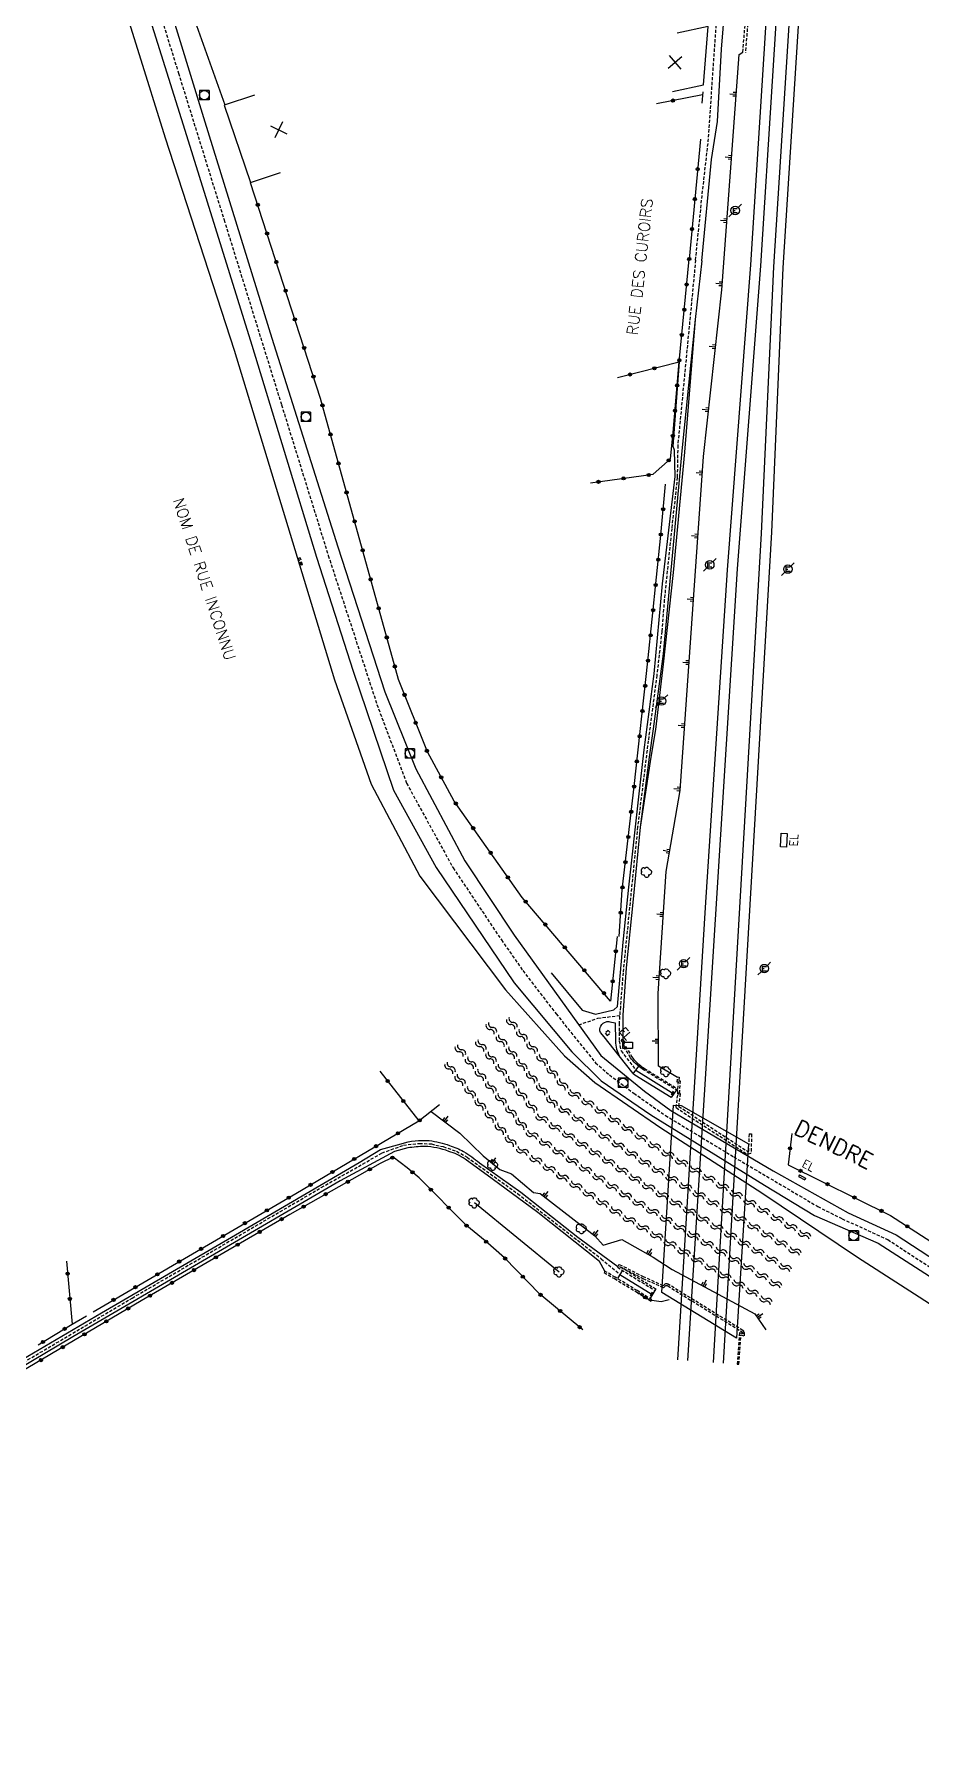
# Model space of a CAD drawing. Header units: millimetres. Extents: x 111999 to 113000, y 155000 to 156001.
# Drawn here: x 112224.3 to 112364.1, y 155000 to 155271.9 of the extents above; entities that cross this region are included whole.
import ezdxf
from ezdxf.enums import TextEntityAlignment as Align

# ---------------------------------------------------------------- set-up
doc = ezdxf.new("R2010")
doc.units = ezdxf.units.MM
doc.linetypes.add('DASHED', pattern=[0.75, 0.5, -0.25])
doc.layers.get('0').update_dxf_attribs({"linetype": 'CONTINUOUS'})
for name, color, linetype in [('W0001', 6, 'DASHED'), ('W0008', 7, 'CONTINUOUS'), ('W0100', 7, 'CONTINUOUS'), ('W0112', 1, 'DASHED'), ('W0120', 7, 'CONTINUOUS'), ('W0211', 2, 'CONTINUOUS'), ('W0300', 7, 'CONTINUOUS'), ('W0302', 3, 'CONTINUOUS'), ('W0322', 7, 'CONTINUOUS'), ('W0420', 7, 'CONTINUOUS'), ('W0471', 7, 'CONTINUOUS'), ('W0500', 5, 'DASHED'), ('W0700', 7, 'CONTINUOUS'), ('W0984', 7, 'CONTINUOUS'), ('W0989', 7, 'CONTINUOUS'), ('W0991', 7, 'CONTINUOUS'), ('W1471', 7, 'CONTINUOUS')]:
    doc.layers.add(name, color=color, linetype=linetype)
doc.styles.get("Standard").update_dxf_attribs({"font": 'romans.shx', "width": 0.85})

# ---------------------------------------------------------------- blocks, each defined once
blk = doc.blocks.new('t500o')
at = {"color": 0, "linetype": 'Continuous'}
for centre, start, end in [((-0.5, 0.625), 216.8699, 323.1301), ((0.5, -0.125), 36.8699, 143.1301), ((0.5, -0.625), 36.8699, 143.1301), ((-0.5, 0.125), 216.8699, 323.1301)]:
    blk.add_arc(centre, 0.625, start, end, dxfattribs=at)
blk = doc.blocks.new('t322o')
at = {"color": 0, "linetype": 'Continuous'}
for radius in [0.25, 0.15]:
    blk.add_circle((0, 0), radius, dxfattribs=at)
blk = doc.blocks.new('t991o')
at = {"color": 0, "linetype": 'Continuous'}
for p, q in [((-1, 1), (1, -1)), ((-1, -1), (1, 1))]:
    blk.add_line(p, q, dxfattribs=at)
blk = doc.blocks.new('T300')
for p, q in [((-0.8, 0.51), (-0.86, 0.34)), ((-0.86, 0.34), (-0.86, 0.17)), ((-0.86, 0.17), (-0.74, 0.06)), ((-0.69, 0.63), (-0.8, 0.51)), ((-0.8, -0.06), (-0.74, 0.06)), ((-0.74, 0.06), (-0.69, 0.11)), ((-0.57, 0.69), (-0.69, 0.63)), ((-0.46, 0.69), (-0.57, 0.69)), ((-0.29, 0.63), (-0.46, 0.69)), ((-0.29, 0.63), (-0.17, 0.74)), ((-0.23, 0.57), (-0.29, 0.63)), ((-0.17, 0.74), (-0.06, 0.8)), ((-0.06, 0.8), (0.06, 0.8)), ((0.06, 0.8), (0.23, 0.74)), ((0.23, 0.74), (0.34, 0.63)), ((0.34, 0.63), (0.4, 0.51)), ((0.46, 0.46), (0.34, 0.46)), ((0.4, 0.51), (0.4, 0.46)), ((0.57, 0.4), (0.46, 0.46)), ((0.57, 0.4), (0.69, 0.29)), ((0.69, 0.29), (0.74, 0.17)), ((0.74, 0.06), (0.69, -0.17)), ((0.74, 0.17), (0.74, 0.06)), ((-0.8, -0.17), (-0.8, -0.06)), ((-0.8, -0.23), (-0.8, -0.17)), ((-0.74, -0.34), (-0.8, -0.23)), ((-0.69, -0.4), (-0.74, -0.34)), ((-0.51, -0.46), (-0.69, -0.4)), ((-0.4, -0.46), (-0.51, -0.46)), ((-0.4, -0.46), (-0.34, -0.46)), ((-0.34, -0.46), (-0.34, -0.4)), ((-0.34, -0.51), (-0.34, -0.46)), ((-0.29, -0.63), (-0.34, -0.51)), ((-0.17, -0.74), (-0.29, -0.63)), ((-0.06, -0.8), (-0.17, -0.74)), ((0.06, -0.8), (-0.06, -0.8)), ((0.17, -0.74), (0.06, -0.8)), ((0.23, -0.69), (0.17, -0.74)), ((0.29, -0.46), (0.23, -0.46)), ((0.29, -0.63), (0.23, -0.69)), ((0.46, -0.4), (0.29, -0.46)), ((0.34, -0.51), (0.29, -0.63)), ((0.34, -0.51), (0.34, -0.46)), ((0.57, -0.34), (0.46, -0.4)), ((0.63, -0.29), (0.57, -0.34)), ((0.69, -0.17), (0.63, -0.29))]:
    blk.add_line(p, q)
blk = doc.blocks.new('T471')
for p, q in [((-0.333334, 0.333334), (-0.333334, -0.333334)), ((-0.333334, 0.333334), (0.333334, 0.333334)), ((-0.333334, 0), (0, 0)), ((0.500001, 0.500001), (1.000002, 1.000002)), ((-0.500001, -0.500001), (-1.000002, -1.000002)), ((-0.333334, -0.333334), (0.333334, -0.333334))]:
    blk.add_line(p, q)
blk.add_ellipse((0, 0), major_axis=(0.471405, 0.471405), ratio=1, start_param=5.4977871438, end_param=11.780972451)
blk = doc.blocks.new('t211o')
at = {"color": 0, "linetype": 'Continuous'}
for p, q in [((-0.29, 0.5), (-0.29, 0)), ((0, 1), (0, 0)), ((0.29, 0.5), (0.29, 0))]:
    blk.add_line(p, q, dxfattribs=at)
blk = doc.blocks.new('T420')
for p, q in [((0.75, 0.75), (-0.75, 0.75)), ((-0.75, 0.75), (-0.75, -0.75)), ((0.75, 0.75), (0.75, -0.75)), ((0.75, -0.75), (-0.75, -0.75))]:
    blk.add_line(p, q)
blk.add_ellipse((0, 0), major_axis=(-0.53, 0.53), ratio=1, start_param=3.926991, end_param=10.210176)
blk = doc.blocks.new('T1471')
at = {"color": 0, "linetype": 'Continuous', "flags": 128}
blk.add_lwpolyline([(-0.75, -0.5), (-0.75, 0.5), (0.75, 0.5), (0.75, -0.5), (-0.75, -0.5)], dxfattribs=at)

msp = doc.modelspace()

# ---------------------------------------------------------------- linework, layer by layer
at = {"layer": 'W0001', "flags": 128}
msp.add_lwpolyline([(112328.58, 155236.28), (112329.6, 155246.34), (112330.59, 155255.08), (112331.27, 155265.1), (112332.6, 155284.31), (112334.87, 155314.83), (112337.19, 155344.54), (112339.04, 155372.85), (112341.05, 155397.93), (112341.46, 155403.01), (112341.64, 155427.07), (112342.76, 155443.35), (112345.53, 155471.88), (112347.35, 155491.83), (112349.83, 155514), (112352, 155534.88), (112355.13, 155554.93), (112358.13, 155574.32), (112359.72, 155585.38), (112360.84, 155594.91), (112362.13, 155606.33), (112362.9, 155617.39), (112363.73, 155629.98), (112369.32, 155635.98), (112378.62, 155629.68), (112391.73, 155629.72), (112426.3, 155630.25), (112440.44, 155630.51), (112453.53, 155632.37), (112470.94, 155634.93), (112479.69, 155637.58), (112489.51, 155647.74), (112496.94, 155660.63)], dxfattribs=at)
at = {"layer": 'W0001'}
for points in [[(112241.36, 155284.06), (112247.01, 155265.79), (112254.2, 155242.63), (112263.27, 155213.43), (112270.64, 155189.67), (112278.32, 155166.16), (112282.99, 155153.74), (112290.33, 155140.37), (112297.96, 155129.01), (112301.33, 155124.17), (112306.57, 155117.35), (112312.8, 155109.63), (112314.99, 155107.71), (112318.85, 155104.82), (112323.84, 155101.3), (112334.62, 155094.77), (112347.86, 155086.94), (112351.69, 155085.02), (112358.89, 155081.72), (112375.54, 155070.94)], [(112328.58, 155236.28), (112325.77, 155207.04), (112325.69, 155201.99), (112324.82, 155193.94), (112323.65, 155182.69), (112323.26, 155177.7), (112322.47, 155170.76), (112321.11, 155160.42), (112319.44, 155146.84), (112317.14, 155123.82), (112316.72, 155118.44), (112316.51, 155115.88), (112316.51, 155113.06), (112316.83, 155111.5), (112319.18, 155108.46)], [(112310.16, 155115.61), (112313.17, 155116.66), (112316.61, 155117.09)], [(112156.09, 155023.69), (112174.46, 155034.22), (112182.61, 155038.81), (112212.25, 155056.25), (112239.71, 155072.5), (112269.54, 155089.94), (112279.12, 155095.39), (112282.49, 155096.62), (112285, 155096.91), (112286.9, 155096.81), (112288.79, 155096.39), (112290.88, 155095.68), (112292.54, 155094.73), (112300.51, 155088.99), (112313.69, 155078.71), (112316.65, 155076.24)]]:
    msp.add_lwpolyline(points, dxfattribs=at)
at = {"layer": 'W0008', "flags": 128}
for points in [[(112329.59, 155236.15), (112331.12, 155252.13), (112332.04, 155258.14), (112332.68, 155269.57), (112334.14, 155287.59), (112334.57, 155290.9), (112335.5, 155291.76)], [(112329.59, 155236.15), (112328.51, 155226.88)], [(112328.51, 155226.88), (112326.41, 155206.19), (112324.53, 155185.62), (112323.46, 155174.14), (112321.91, 155162.31), (112321.24, 155157.83), (112319.84, 155146.79), (112318.73, 155135.43), (112317.64, 155124.61), (112317.12, 155117.16), (112317.09, 155113.2), (112317.33, 155112.06)], [(112305.78, 155123.82), (112310.67, 155117.9), (112312.78, 155117.32), (112315.7, 155117.99), (112316.28, 155118.51), (112317.14, 155128.68), (112318.05, 155137.32), (112319.61, 155151.58), (112320.49, 155159.01), (112322.03, 155170.98), (112323.35, 155185.22), (112325.36, 155202.14), (112325.24, 155206.28), (112325.05, 155206.88), (112326.03, 155220.21)]]:
    msp.add_lwpolyline(points, dxfattribs=at)
at = {"layer": 'W0008'}
for points in [[(112239.39, 155284.31), (112248.02, 155256.78), (112258.6, 155222.88), (112268.78, 155189.41), (112274.56, 155171.41), (112280.92, 155152.64), (112287.65, 155140.43), (112299.99, 155122.26), (112309.05, 155111.37), (112313.67, 155106.77), (112321.5, 155101.4), (112339.44, 155090.29), (112347.32, 155085.53), (112357.37, 155081.14), (112374.32, 155070.29)], [(112243.18, 155284.17), (112251.18, 155258.08), (112261.75, 155223.95), (112272.15, 155191.03), (112279.54, 155168.14), (112284.43, 155155.98), (112292.21, 155141.48), (112299.99, 155129.77), (112313.63, 155110.77), (112320.53, 155105.15), (112324.67, 155102.11), (112340.83, 155092.59), (112352.63, 155085.97), (112360.24, 155082.45), (112376.71, 155071.67)]]:
    msp.add_lwpolyline(points, dxfattribs=at)
at = {"layer": 'W0008', "flags": 128}
for points in [[(112318.74, 155107.94), (112316.53, 155110.71), (112314.16, 155113.72), (112313.59, 155114.41, -0.2898), (112313.65, 155115.42, -0.2153), (112314.46, 155116.11, -0.1092), (112315.04, 155116.1), (112315.9, 155115.92), (112315.94, 155113.02, 0.0741), (112316.12, 155111.76, -0.002905), (112316.53, 155110.71)], [(112173.99, 155034.95), (112174.26, 155034.59), (112188.68, 155042.95), (112204.42, 155052.26), (112234.89, 155070.19), (112256.02, 155082.48), (112275.51, 155093.91), (112278.9, 155095.92), (112282.13, 155096.86, -0.0957), (112286.58, 155097.34, -0.0566), (112289.76, 155096.58, -0.0481), (112292, 155095.62, -0.0241), (112294.5, 155093.85), (112301.03, 155089.22), (112310.03, 155082.13), (112316.3, 155077.46)], [(112314.26, 155076.74), (112313.41, 155078.25), (112303.68, 155086), (112296.52, 155091.31), (112292.23, 155094.43, 0.0758), (112289.66, 155095.65, 0.0777), (112285.85, 155096.43, 0.022326), (112283.17, 155096.2), (112281.11, 155095.61), (112272.5, 155091.02), (112230.34, 155066.39), (112221.8, 155061.3), (112219.46, 155060.01), (112207.66, 155052.97), (112192.3, 155043.94), (112183.98, 155038.9), (112182.54, 155038.26), (112172.28, 155032.33), (112168.7, 155030.27)]]:
    msp.add_lwpolyline(points, format="xyb", dxfattribs=at)
at = {"layer": 'W0100'}
for p, q in [((112317.49, 155112.88), (112317.07, 155113.33)), ((112317.24, 155112.63), (112317.49, 155112.88)), ((112344.96, 155091.94), (112345.93, 155091.43)), ((112345.93, 155091.43), (112345.8, 155091.14))]:
    msp.add_line(p, q, dxfattribs=at)
at = {"layer": 'W0100', "flags": 128}
for points in [[(112324.96, 155262.88), (112329.85, 155263.95), (112330.58, 155273.13), (112325.69, 155272.06)], [(112325.55, 155105.35), (112324.73, 155104.12), (112319, 155107.66), (112318.76, 155107.86), (112319.61, 155109.08)], [(112317.04, 155076.89), (112316.27, 155075.6)], [(112321.44, 155072.36), (112322.21, 155073.69)]]:
    msp.add_lwpolyline(points, dxfattribs=at)
at = {"layer": 'W0100'}
for points in [[(112258.98, 155262.32), (112254.24, 155260.71), (112258.38, 155248.52), (112263.12, 155250.12)], [(112317.24, 155112.63), (112316.83, 155113.08), (112317.07, 155113.33)], [(112319.18, 155108.46), (112325.14, 155104.73), (112325.05, 155105.12), (112324.75, 155104.64), (112325.14, 155104.73)], [(112344.96, 155091.94), (112344.82, 155091.66), (112345.8, 155091.14)], [(112316.65, 155076.24), (112321.82, 155073.02), (112321.73, 155073.41), (112321.43, 155072.93), (112321.82, 155073.02)]]:
    msp.add_lwpolyline(points, dxfattribs=at)
at = {"layer": 'W0100', "flags": 128}
msp.add_lwpolyline([(112343.05, 155145.82), (112342.93, 155143.64), (112341.99, 155143.69), (112342.11, 155145.88)], close=True, dxfattribs=at)
at = {"layer": 'W0112'}
for p, q in [((112266.35, 155188.13), (112265.98, 155189.23)), ((112266.59, 155188.2), (112266.35, 155188.13)), ((112325.5, 155102.55), (112325.81, 155104.81)), ((112326.21, 155104.76), (112325.81, 155104.81)), ((112325.93, 155102.75), (112326.21, 155104.76)), ((112337.02, 155098.4), (112336.93, 155095.68)), ((112337.02, 155098.4), (112337.42, 155098.39)), ((112337.42, 155098.39), (112337.32, 155095.38))]:
    msp.add_line(p, q, dxfattribs=at)
at = {"layer": 'W0112', "flags": 128}
msp.add_lwpolyline([(112336.04, 155269.09), (112337.75, 155290.2), (112338.15, 155290.17), (112336.44, 155269.05)], dxfattribs=at)
at = {"layer": 'W0112'}
for points in [[(112266.59, 155188.2), (112266.22, 155189.3), (112265.98, 155189.23)], [(112325.5, 155102.55), (112336.68, 155095.23), (112337.07, 155095.3), (112337.32, 155095.38)], [(112325.93, 155102.75), (112336.77, 155095.65), (112336.93, 155095.68)]]:
    msp.add_lwpolyline(points, dxfattribs=at)
for points in [[(112314.81, 155114.74), (112314.31, 155114.29), (112314.62, 155113.93), (112315.12, 155114.39)], [(112325.8, 155105.2), (112320.38, 155108.51), (112320.16, 155108.65), (112319.94, 155108.81), (112319.73, 155108.98), (112319.52, 155109.15), (112319.32, 155109.33), (112319.1, 155109.53), (112318.88, 155109.74), (112318.67, 155109.96), (112318.48, 155110.19), (112318.32, 155110.43), (112317.32, 155112.06), (112317.53, 155112.19), (112318.53, 155110.57), (112318.68, 155110.34), (112318.86, 155110.12), (112319.06, 155109.91), (112319.27, 155109.71), (112319.49, 155109.51), (112319.68, 155109.34), (112319.89, 155109.17), (112320.09, 155109.01), (112320.3, 155108.86), (112320.52, 155108.72), (112325.81, 155105.48), (112325.88, 155106.55), (112325.69, 155106.56), (112325.75, 155107.4), (112326, 155107.38), (112325.96, 155106.8), (112326.14, 155106.79), (112326.01, 155104.63), (112325.76, 155104.65)], [(112322.34, 155073.9), (112316.58, 155077.47), (112316.59, 155077.49), (112320.28, 155075.6), (112323.53, 155074.13), (112323.74, 155074.34), (112323.81, 155074.41), (112323.88, 155074.46), (112323.93, 155074.48), (112323.98, 155074.49), (112324, 155074.49), (112324.04, 155074.49), (112324.09, 155074.47), (112324.14, 155074.45), (112324.19, 155074.42), (112335.9, 155067.19), (112335.94, 155067.15), (112335.97, 155067.12), (112336, 155067.07), (112336.02, 155067.01), (112336.04, 155066.94), (112336.05, 155066.87), (112335.51, 155067.04), (112335.15, 155062.06), (112335.4, 155062.05), (112335.74, 155066.71), (112336.31, 155066.52), (112336.31, 155066.62), (112336.31, 155066.71), (112336.31, 155066.81), (112336.3, 155066.9), (112336.28, 155067), (112336.26, 155067.09), (112336.22, 155067.18), (112336.18, 155067.26), (112336.12, 155067.33), (112336.05, 155067.39), (112324.32, 155074.64), (112324.25, 155074.68), (112324.17, 155074.71), (112324.1, 155074.73), (112324.02, 155074.74), (112323.95, 155074.74), (112323.84, 155074.72), (112323.75, 155074.67), (112323.65, 155074.6), (112323.57, 155074.52), (112323.48, 155074.43), (112320.39, 155075.83), (112316.48, 155077.82), (112316.37, 155077.6), (112316.25, 155077.37), (112322.21, 155073.69)], [(112321.67, 155072.21), (112319.39, 155073.67), (112315.91, 155075.78), (112314.26, 155076.74), (112314.14, 155076.52), (112315.78, 155075.57), (112319.26, 155073.46), (112321.53, 155072)]]:
    msp.add_lwpolyline(points, close=True, dxfattribs=at)
at = {"layer": 'W0120', "flags": 128}
msp.add_lwpolyline([(112336.93, 155096.82), (112335.03, 155066.17), (112323.28, 155073.37), (112325.09, 155102.94), (112326.29, 155102.86)], close=True, dxfattribs=at)
at = {"layer": 'W0211'}
for points in [[(112230.59, 155315.26), (112232.46, 155296.53), (112236.22, 155283.37), (112240.55, 155269.56), (112244.93, 155255.56)], [(112325.74, 155107.3), (112322.73, 155109.08), (112322.69, 155120.56), (112323.92, 155139.81), (112326.14, 155152.6), (112329.83, 155205.29), (112332.72, 155231.57), (112335.44, 155268.74), (112336.04, 155269.09)], [(112244.93, 155255.56), (112255.8, 155222.06), (112271.64, 155170.06), (112277.43, 155153.6), (112285.11, 155139.09), (112298.6, 155121.14), (112307.91, 155110.71), (112312.7, 155106.51), (112323.11, 155099.35), (112339.02, 155089.11), (112354.15, 155078.96), (112374.46, 155065.86), (112432.94, 155000)], [(112286.87, 155101.96), (112291.39, 155098.54), (112295.05, 155094.92), (112297.7, 155092.8), (112299.57, 155092.11), (112303.02, 155089.13), (112304.05, 155089.01), (112312.71, 155082.3), (112314.02, 155080.84), (112316.97, 155081.76), (112321.88, 155078.97), (112324.89, 155077.03), (112337.95, 155070.03), (112339.69, 155067.5)]]:
    msp.add_lwpolyline(points, dxfattribs=at)
at = {"layer": 'W0211', "flags": 128}
msp.add_lwpolyline([(112328.51, 155226.88), (112326.81, 155205.99), (112325.03, 155187.01), (112323.48, 155172.5), (112322.28, 155162.21), (112321.54, 155157.85), (112319.84, 155146.78)], dxfattribs=at)
at = {"layer": 'W0302'}
msp.add_line((112244.69, 155287.85), (112254.31, 155260.75), dxfattribs=at)
at = {"layer": 'W0302', "flags": 128}
msp.add_lwpolyline([(112307.05, 155076.61), (112293.69, 155087.5)], dxfattribs=at)
at = {"layer": 'W0322'}
for p, q in [((112316.29, 155217.74), (112325.99, 155220.2)), ((112330.07, 155134.1), (112325.73, 155062.75)), ((112278.76, 155108.31), (112284.94, 155100.44)), ((112229.34, 155078.34), (112230.24, 155068.38))]:
    msp.add_line(p, q, dxfattribs=at)
at = {"layer": 'W0322', "flags": 128}
for points in [[(112329.67, 155262.38), (112322.42, 155260.92)], [(112329.71, 155262.82), (112329.57, 155261.05)], [(112329.34, 155255.36), (112327.58, 155236.41)], [(112316.53, 155129.57), (112317.02, 155136.9), (112318.89, 155153.22), (112321.07, 155173), (112323.09, 155192.88), (112323.84, 155200.94)], [(112233.57, 155070.34), (112265.55, 155089.01), (112284.94, 155100.44), (112288.21, 155103.02)], [(112310.82, 155067.47), (112304.03, 155073.09), (112298.45, 155078.84), (112295.38, 155081.54), (112292.48, 155083.91), (112285, 155091.47), (112283.07, 155093.06), (112280.9, 155094.73), (112278.82, 155093.72), (112264.56, 155085.7), (112241.15, 155072.08), (112222.07, 155060.79), (112209.73, 155053.7), (112215.84, 155045.78)], [(112324.43, 155072.24), (112323.15, 155071.92), (112321.32, 155072.17), (112319.6, 155073.27)], [(112224.9, 155065.11), (112230.24, 155068.38), (112232.49, 155069.69)]]:
    msp.add_lwpolyline(points, dxfattribs=at)
at = {"layer": 'W0322'}
for points in [[(112316.24, 155129.57), (112315.18, 155119.37), (112301.22, 155135.71), (112290.52, 155150.89), (112286.27, 155158.67), (112281.71, 155170.1), (112269.43, 155214.42), (112258.4, 155248.48)], [(112312, 155201.12), (112321.9, 155202.48), (112324.63, 155204.94), (112325.06, 155209.09), (112325.99, 155220.2), (112327.58, 155236.41)], [(112343.75, 155098.48), (112343.21, 155093.53), (112359.33, 155085.54), (112372.21, 155077.24), (112386.62, 155065.88), (112397.91, 155055.33), (112414.58, 155037.16)]]:
    msp.add_lwpolyline(points, dxfattribs=at)
at = {"layer": 'W0700', "flags": 128}
for points in [[(112364.31, 155580.29), (112363.12, 155571.92), (112362.22, 155565.33), (112361.11, 155556.85), (112359.87, 155546.98), (112358.8, 155538.05), (112357.93, 155530.39), (112357.01, 155521.9), (112356.1, 155513.18), (112355.22, 155504.28), (112354.25, 155494), (112353.35, 155483.67), (112352.46, 155472.73), (112352.08, 155467.54), (112351.58, 155460.32), (112351.03, 155452.29), (112350.24, 155440.9), (112350.15, 155439.49), (112337.24, 155235.51)], [(112364.68, 155571.71), (112363.78, 155565.12), (112362.67, 155556.65), (112361.43, 155546.79), (112360.36, 155537.87), (112359.5, 155530.22), (112358.57, 155521.73), (112357.67, 155513.02), (112356.78, 155504.13), (112355.82, 155493.86), (112354.92, 155483.53), (112354.03, 155472.61), (112353.65, 155467.43), (112353.15, 155460.21), (112352.6, 155452.19), (112351.81, 155440.8), (112351.72, 155439.39), (112338.81, 155235.38)], [(112364.73, 155556.38), (112363.49, 155546.53), (112362.43, 155537.63), (112361.56, 155529.99), (112360.64, 155521.51), (112359.73, 155512.81), (112358.85, 155503.93), (112357.89, 155493.67), (112356.99, 155483.36), (112356.1, 155472.44), (112355.72, 155467.29), (112355.22, 155460.07), (112354.67, 155452.04), (112353.88, 155440.65), (112353.79, 155439.25), (112340.88, 155235.21)], [(112364.97, 155546.35), (112363.9, 155537.46), (112363.04, 155529.83), (112362.12, 155521.36), (112361.21, 155512.66), (112360.33, 155503.79), (112359.37, 155493.54), (112358.47, 155483.24), (112357.58, 155472.33), (112357.2, 155467.19), (112356.71, 155459.97), (112356.16, 155451.94), (112355.37, 155440.55), (112355.27, 155439.16), (112342.36, 155235.08)], [(112337.24, 155235.51), (112333.57, 155187.42), (112330.07, 155134.1)]]:
    msp.add_lwpolyline(points, dxfattribs=at)
at = {"layer": 'W0700'}
for points in [[(112338.81, 155235.38), (112335.16, 155187.57), (112327.29, 155062.63)], [(112340.88, 155235.21), (112338.95, 155193.12), (112331.36, 155062.34)], [(112342.36, 155235.08), (112340.56, 155193.33), (112332.93, 155062.22)]]:
    msp.add_lwpolyline(points, dxfattribs=at)

# ---------------------------------------------------------------- block references
at = {"layer": 'W0211'}
for p, rotation in [((112334.98, 155262.46), 85.81525961379226), ((112334.25, 155252.49), 85.81525961379226), ((112333.52, 155242.52), 85.81525961379226), ((112332.79, 155232.54), 85.81525961379226), ((112331.74, 155222.6), 83.72059478641837), ((112330.64, 155212.66), 83.72059478641837), ((112329.65, 155202.71), 85.98902499543308), ((112328.95, 155192.74), 85.98902499543308), ((112328.25, 155182.76), 85.98902499543308), ((112327.55, 155172.79), 85.98902499543308), ((112326.85, 155162.81), 85.98902499543308), ((112326.15, 155152.83), 85.98902499543308), ((112324.47, 155142.98), 80.15896143257041), ((112323.48, 155133.04), 86.3332800982583), ((112322.85, 155123.06), 86.3332800982583), ((112322.71, 155113.07), 90.20057831679735), ((112288.92, 155100.41), 322.9220754895855), ((112296.42, 155093.83), 321.3407184365895), ((112304.67, 155088.54), 322.2156041177349), ((112312.57, 155082.41), 322.2156041177349), ((112321.11, 155079.4), 330.3333963911916), ((112329.77, 155074.42), 331.8123776890614), ((112338.36, 155069.44), 304.536660038819)]:
    msp.add_blockref('t211o', p, dxfattribs=dict(at, rotation=rotation))
at = {"layer": 'W0300'}
for p in [(112320.87, 155139.67), (112323.9, 155123.67), (112323.91, 155108.22), (112296.61, 155093.44), (112293.69, 155087.5), (112310.59, 155083.42), (112307.05, 155076.61)]:
    msp.add_blockref('T300', p, dxfattribs=at)
at = {"layer": 'W0322'}
for p, rotation in [((112325.02, 155261.45), 191.3938920386548), ((112328.9, 155250.63), 264.6912411881632), ((112328.46, 155245.9), 264.6912411881632), ((112259.52, 155245), 107.9420457965213), ((112260.99, 155240.48), 107.9420457965213), ((112328.02, 155241.17), 264.6912411881632), ((112262.45, 155235.96), 107.9420457965213), ((112327.58, 155236.44), 264.6912411881632), ((112327.19, 155232.42), 84.38609268421119), ((112263.91, 155231.45), 107.9420457965213), ((112265.38, 155226.93), 107.9420457965213), ((112326.8, 155228.44), 84.38609268421119), ((112326.41, 155224.46), 84.38609268421119), ((112266.84, 155222.41), 107.9420457965213), ((112322.11, 155219.21), 14.20775112154925), ((112326.01, 155220.48), 84.38609268421119), ((112268.3, 155217.89), 107.9420457965213), ((112318.23, 155218.23), 14.20775112154925), ((112325.68, 155216.5), 85.21718580235162), ((112269.72, 155213.36), 105.4978040620184), ((112325.34, 155212.51), 85.21718580235162), ((112270.99, 155208.78), 105.4978040620184), ((112325, 155208.53), 84.16269729937885), ((112272.26, 155204.2), 105.4978040620184), ((112321.19, 155202.38), 7.811970463141188), ((112324.34, 155204.68), 42.05046908494554), ((112273.53, 155199.62), 105.4978040620184), ((112313.26, 155201.29), 7.811970463141188), ((112317.22, 155201.84), 7.811970463141188), ((112323.47, 155196.96), 84.72702549792571), ((112274.8, 155195.05), 105.4978040620184), ((112323.1, 155192.98), 84.72702549792571), ((112276.07, 155190.47), 105.4978040620184), ((112322.7, 155189), 84.19922916304293), ((112277.34, 155185.89), 105.4978040620184), ((112322.29, 155185.02), 84.19922916304293), ((112278.6, 155181.32), 105.4978040620184), ((112321.89, 155181.04), 84.19922916304293), ((112279.87, 155176.74), 105.4978040620184), ((112321.49, 155177.06), 84.19922916304293), ((112321.08, 155173.08), 84.19922916304293), ((112281.14, 155172.16), 105.4978040620184), ((112282.68, 155167.67), 111.7322951899431), ((112320.64, 155169.1), 83.6925962173988), ((112320.2, 155165.13), 83.6925962173988), ((112284.44, 155163.26), 111.7322951899431), ((112286.2, 155158.85), 111.7322951899431), ((112319.76, 155161.15), 83.6925962173988), ((112319.32, 155157.18), 83.6925962173988), ((112288.46, 155154.67), 118.6342442727312), ((112318.89, 155153.2), 83.4561688800587), ((112290.77, 155150.53), 125.1811533754907), ((112318.43, 155149.23), 83.4561688800587), ((112293.51, 155146.65), 125.1811533754907), ((112317.97, 155145.25), 83.4561688800587), ((112296.25, 155142.76), 125.1811533754907), ((112317.52, 155141.28), 83.4561688800587), ((112298.98, 155138.88), 125.1811533754907), ((112317.06, 155137.3), 83.4561688800587), ((112301.79, 155135.05), 130.525358634091), ((112316.78, 155133.31), 86.19978910479507), ((112304.87, 155131.44), 130.525358634091), ((112307.96, 155127.83), 130.525358634091), ((112316, 155127.21), 264.0936941623482), ((112311.04, 155124.22), 130.525358634091), ((112315.51, 155122.48), 264.0936941623482), ((112314.13, 155120.61), 130.525358634091), ((112280, 155106.74), 308.1421509077892), ((112282.47, 155103.59), 308.1421509077892), ((112285.07, 155100.55), 38.14215090770579), ((112278.19, 155096.46), 30.52428687697807), ((112281.63, 155098.5), 30.52428687697807), ((112274.74, 155094.43), 30.52428687697807), ((112280.76, 155094.66), 205.9311738196812), ((112343.49, 155096.12), 263.8755714280857), ((112271.3, 155092.4), 30.52428687697807), ((112273.73, 155090.85), 209.3499866806597), ((112277.21, 155092.81), 209.3499866806597), ((112283.92, 155092.35), 140.5561513648063), ((112345.13, 155092.58), 333.6344497614959), ((112264.4, 155088.34), 30.28417910031034), ((112267.85, 155090.37), 30.52428687697807), ((112270.24, 155088.89), 209.3499866806597), ((112286.83, 155089.61), 134.7195888056863), ((112349.39, 155090.47), 333.6344497614959), ((112353.64, 155088.36), 333.6344497614959), ((112260.95, 155086.33), 30.28417910031034), ((112266.75, 155086.93), 209.3499866806597), ((112289.64, 155086.77), 134.7195888056863), ((112357.9, 155086.25), 333.6344497614959), ((112257.49, 155084.31), 30.28417910031034), ((112259.82, 155082.94), 210.1877044199904), ((112263.28, 155084.95), 210.1877044199904), ((112292.46, 155083.93), 134.7195888056863), ((112361.98, 155083.83), 327.2310290199154), ((112250.58, 155080.27), 30.28417910031034), ((112254.04, 155082.29), 30.28417910031034), ((112256.36, 155080.93), 210.1877044199904), ((112295.55, 155081.39), 138.664983889422), ((112247.13, 155078.26), 30.28417910031034), ((112252.91, 155078.92), 210.1877044199904), ((112298.55, 155078.74), 134.1298947050549), ((112229.52, 155076.35), 275.1673341571686), ((112243.68, 155076.24), 30.28417910031034), ((112245.99, 155074.9), 210.1877044199904), ((112249.45, 155076.91), 210.1877044199904), ((112301.33, 155075.87), 134.1298947050549), ((112229.88, 155072.37), 275.1673341571686), ((112236.77, 155072.21), 30.28417910031034), ((112240.22, 155074.22), 30.28417910031034), ((112242.53, 155072.89), 210.1877044199904), ((112304.13, 155073.01), 140.3862737949053), ((112320.62, 155072.62), 147.4513053867259), ((112239.08, 155070.86), 210.6263282051244), ((112307.21, 155070.46), 140.3862737949053), ((112229.05, 155067.65), 31.46789292332165), ((112232.2, 155066.78), 210.6263282051244), ((112235.64, 155068.82), 210.6263282051244), ((112310.29, 155067.91), 140.3862737949053), ((112225.63, 155065.56), 31.46789292332165), ((112228.76, 155064.75), 210.6263282051244), ((112225.32, 155062.71), 210.6263282051244)]:
    msp.add_blockref('t322o', p, dxfattribs=dict(at, rotation=rotation))
at = {"layer": 'W0420'}
for p in [(112251.09, 155262.31), (112267.11, 155211.54), (112283.51, 155158.43), (112317.13, 155106.45), (112353.52, 155082.35)]:
    msp.add_blockref('T420', p, dxfattribs=at)
at = {"layer": 'W0471'}
for p in [(112334.82, 155244.1), (112330.82, 155188.19), (112343.15, 155187.52), (112323.2, 155166.7), (112326.7, 155125.26), (112339.42, 155124.49)]:
    msp.add_blockref('T471', p, dxfattribs=at)
at = {"layer": 'W0500'}
for p, rotation in [((112296.36, 155115.05), 309.7088517269401), ((112299.6, 155115.84), 309.7088517269307), ((112294.72, 155112.33), 309.7088517270388), ((112297.96, 155113.12), 309.7088517269401), ((112301.19, 155113.92), 309.7088517269307), ((112302.79, 155112), 309.7088517269307), ((112291.48, 155111.53), 309.7088517270702), ((112293.08, 155109.61), 309.7088517270702), ((112296.31, 155110.41), 309.7088517270388), ((112299.55, 155111.2), 309.7088517269401), ((112301.15, 155109.28), 309.7088517269401), ((112304.39, 155110.07), 309.7088517269307), ((112289.84, 155108.81), 309.7088517271239), ((112291.43, 155106.89), 309.7088517271239), ((112294.67, 155107.69), 309.7088517270702), ((112297.91, 155108.48), 309.7088517270388), ((112299.51, 155106.56), 309.7088517270388), ((112302.75, 155107.35), 309.7088517269401), ((112305.99, 155108.15), 309.7088517269307), ((112293.03, 155104.97), 309.7088517271239), ((112296.27, 155105.76), 309.7088517270702), ((112297.87, 155103.84), 309.7088517270702), ((112301.11, 155104.64), 309.7088517270388), ((112304.34, 155105.43), 309.7088517269401), ((112307.58, 155106.23), 309.7088517269307), ((112309.5, 155104.66), 327.1369453993332), ((112294.63, 155103.04), 309.7088517271239), ((112296.23, 155101.12), 309.7088517271239), ((112299.46, 155101.92), 309.7088517270702), ((112302.7, 155102.71), 309.7088517270388), ((112305.94, 155103.51), 309.7088517269401), ((112307.97, 155102.07), 327.1369453993137), ((112311.59, 155103.3), 327.1369453993332), ((112313.69, 155101.95), 327.1369453993332), ((112297.82, 155099.2), 309.7088517271239), ((112301.06, 155099.99), 309.7088517270702), ((112304.35, 155100.84), 327.1369453992716), ((112306.45, 155099.48), 327.1369453992716), ((112310.07, 155100.72), 327.1369453993137), ((112312.17, 155099.36), 327.1369453993137), ((112315.79, 155100.59), 327.1369453993332), ((112317.89, 155099.23), 327.1369453993332), ((112299.42, 155097.27), 309.7088517271239), ((112301.3, 155095.67), 327.1369453991302), ((112302.82, 155098.25), 327.1369453992218), ((112304.92, 155096.9), 327.1369453992218), ((112308.55, 155098.13), 327.1369453992716), ((112310.65, 155096.77), 327.1369453992716), ((112314.27, 155098), 327.1369453993137), ((112316.37, 155096.65), 327.1369453993137), ((112319.99, 155097.88), 327.1369453993332), ((112322.09, 155096.52), 327.1369453993332), ((112303.4, 155094.31), 327.1369453991302), ((112305.5, 155092.95), 327.1369453991302), ((112307.02, 155095.54), 327.1369453992218), ((112309.12, 155094.18), 327.1369453992218), ((112312.75, 155095.42), 327.1369453992716), ((112314.85, 155094.06), 327.1369453992716), ((112318.47, 155095.29), 327.1369453993137), ((112320.57, 155093.93), 327.1369453993137), ((112324.22, 155095.21), 329.4974141325923), ((112326.37, 155093.94), 329.4974141325923), ((112307.6, 155091.6), 327.1369453991302), ((112309.7, 155090.24), 327.1369453991302), ((112311.22, 155092.83), 327.1369453992218), ((112313.32, 155091.47), 327.1369453992218), ((112316.95, 155092.7), 327.1369453992716), ((112319.05, 155091.35), 327.1369453992716), ((112322.7, 155092.62), 329.4974141326165), ((112324.85, 155091.35), 329.4974141326165), ((112328.53, 155092.67), 329.4974141325923), ((112330.68, 155091.4), 329.4974141325923), ((112311.8, 155088.88), 327.1369453991302), ((112313.9, 155087.53), 327.1369453991302), ((112315.42, 155090.11), 327.1369453992218), ((112317.52, 155088.76), 327.1369453992218), ((112319.65, 155087.45), 329.4974141325217), ((112321.18, 155090.04), 329.4974141325542), ((112323.33, 155088.77), 329.4974141325542), ((112325.48, 155087.5), 329.4974141325542), ((112327.01, 155090.08), 329.4974141326165), ((112329.16, 155088.81), 329.4974141326165), ((112331.31, 155087.54), 329.4974141326165), ((112332.84, 155090.13), 329.4974141325923), ((112334.99, 155088.86), 329.4974141325923), ((112337.15, 155087.59), 329.4974141325923), ((112316, 155086.17), 327.1369453991302), ((112318.13, 155084.87), 329.4974141325267), ((112321.81, 155086.18), 329.4974141325217), ((112323.96, 155084.91), 329.4974141325217), ((112327.64, 155086.23), 329.4974141325542), ((112329.79, 155084.96), 329.4974141325542), ((112333.47, 155086.28), 329.4974141326165), ((112335.62, 155085.01), 329.4974141326165), ((112339.3, 155086.32), 329.4974141325923), ((112341.45, 155085.05), 329.4974141325923), ((112320.28, 155083.6), 329.4974141325267), ((112322.44, 155082.33), 329.4974141325267), ((112326.11, 155083.64), 329.4974141325217), ((112328.27, 155082.38), 329.4974141325217), ((112331.95, 155083.69), 329.4974141325542), ((112334.1, 155082.42), 329.4974141325542), ((112337.78, 155083.74), 329.4974141326165), ((112339.93, 155082.47), 329.4974141326165), ((112343.61, 155083.79), 329.4974141325923), ((112345.76, 155082.52), 329.4974141325923), ((112324.59, 155081.06), 329.4974141325267), ((112326.75, 155079.79), 329.4974141325267), ((112330.42, 155081.11), 329.4974141325217), ((112332.58, 155079.84), 329.4974141325217), ((112336.25, 155081.15), 329.4974141325542), ((112338.41, 155079.88), 329.4974141325542), ((112342.08, 155081.2), 329.4974141326165), ((112344.24, 155079.93), 329.4974141326165), ((112328.9, 155078.52), 329.4974141325267), ((112331.05, 155077.25), 329.4974141325267), ((112334.73, 155078.57), 329.4974141325217), ((112336.88, 155077.3), 329.4974141325217), ((112340.56, 155078.62), 329.4974141325542), ((112342.72, 155077.35), 329.4974141325542), ((112333.21, 155075.98), 329.4974141325267), ((112335.36, 155074.71), 329.4974141325267), ((112339.04, 155076.03), 329.4974141325217), ((112341.19, 155074.76), 329.4974141325217), ((112337.52, 155073.45), 329.4974141325267), ((112339.67, 155072.18), 329.4974141325267)]:
    msp.add_blockref('t500o', p, dxfattribs=dict(at, rotation=rotation))
at = {"layer": 'W0991'}
for p, rotation in [((112325.33, 155267.47), 355.4618493431465), ((112262.82, 155256.83), 288.759694242597)]:
    msp.add_blockref('t991o', p, dxfattribs=dict(at, rotation=rotation))
at = {"layer": 'W1471'}
msp.add_blockref('T1471', (112317.87, 155112.39), dxfattribs=at)

# ---------------------------------------------------------------- texts
at = {"layer": 'W0500'}
msp.add_text('DENDRE', height=2.5, rotation=334.207, dxfattribs=at).set_placement((112350.39, 155096.75), align=Align.MIDDLE)
at = {"layer": 'W0984'}
for rotation, p in [(86.7011, (112344.07, 155144.74)), (310.9244, (112317.56, 155114.23)), (331.3345, (112346.39, 155093.41))]:
    msp.add_text('EL', height=1.25, rotation=rotation, dxfattribs=at).set_placement(p, align=Align.MIDDLE)
at = {"layer": 'W0989'}
for s, rotation, p in [('RUE DES CUROIRS', 83.6685, (112319.79, 155235.23)), ('NOM DE RUE INCONNU', 288.0595, (112251.1, 155185.96))]:
    msp.add_text(s, height=1.75, rotation=rotation, dxfattribs=at).set_placement(p, align=Align.MIDDLE)

doc.saveas('drawing.dxf')
